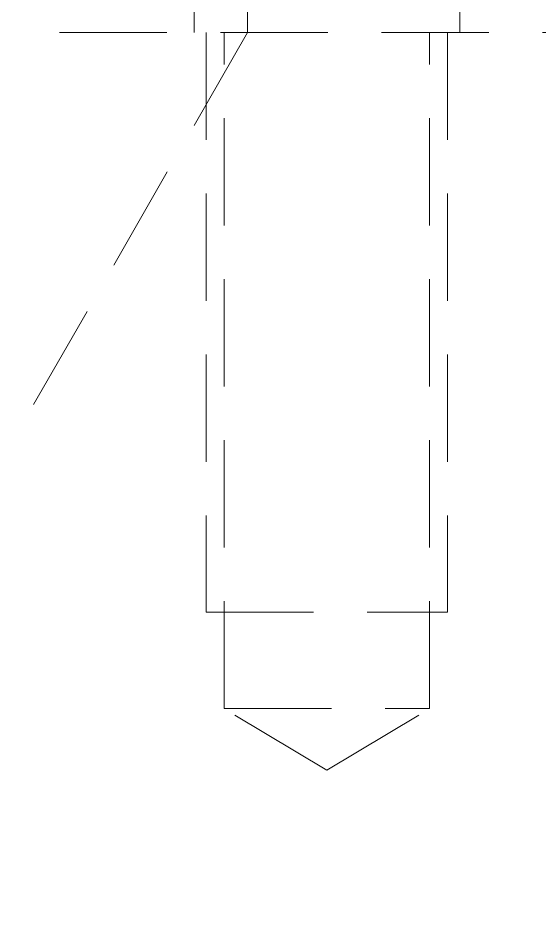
# Model space of a CAD drawing. Header units: millimetres. Extents: x -4200 to 3581, y -7493 to -4075.
# Drawn here: x -3729.8 to -3708.2, y -6893.12 to -6855.34 of the extents above; entities that cross this region are included whole.
import ezdxf

# ---------------------------------------------------------------- set-up
doc = ezdxf.new("R2010")
doc.units = ezdxf.units.MM
doc.header["$LTSCALE"] = 0.7
doc.linetypes.add('HIDDEN', pattern=[9.525, 6.35, -3.175])

msp = doc.modelspace()

# ---------------------------------------------------------------- linework, layer by layer
at = {"color": 3, "linetype": 'HIDDEN', "lineweight": 0}
for p, q in [((-3720.302, -6855.928), (-3720.302, -6835.928)), ((-3722.517, -6855.928), (-3722.517, -6846.928)), ((-3711.517, -6855.928), (-3711.517, -6846.928)), ((-3690.302, -6855.928), (-3800.302, -6855.928)), ((-3690.302, -6855.928), (-3745.302, -6855.928)), ((-3720.302, -6855.928), (-3731.802, -6875.928)), ((-3720.302, -6855.928), (-3731.802, -6875.928)), ((-3722.017, -6855.928), (-3722.017, -6879.928)), ((-3721.267, -6883.928), (-3721.267, -6855.928)), ((-3712.767, -6883.928), (-3712.767, -6855.928)), ((-3712.017, -6855.928), (-3712.017, -6879.928)), ((-3722.017, -6879.928), (-3712.017, -6879.928)), ((-3721.267, -6883.928), (-3712.767, -6883.928)), ((-3717.017, -6886.482), (-3721.267, -6883.928)), ((-3717.017, -6886.482), (-3712.767, -6883.928))]:
    msp.add_line(p, q, dxfattribs=at)
msp.add_open_spline([(-3731, -6893.124), (-3729.952, -6893.441), (-3724.829, -6895.086), (-3719.92, -6897.34), (-3716.017, -6899.159)], degree=3, knots=[0, 0, 0, 0, 0.20325, 1, 1, 1, 1], dxfattribs=at)

doc.saveas('drawing.dxf')
